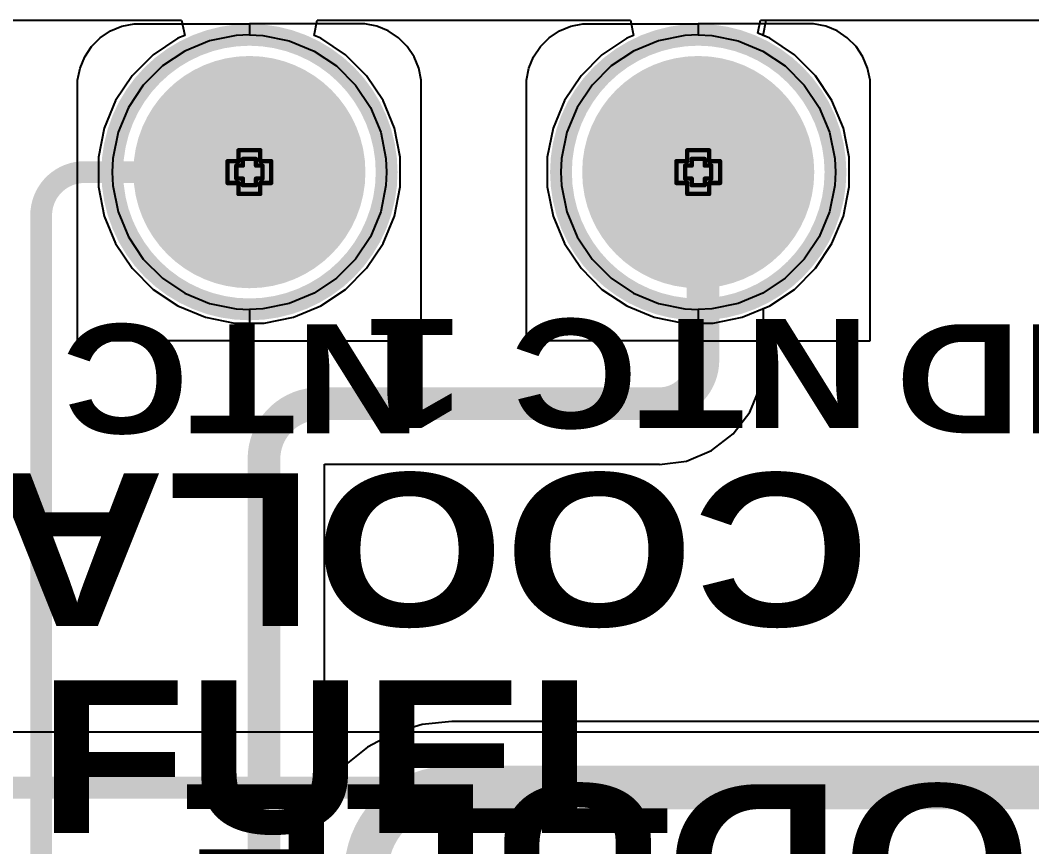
# Model space of a CAD drawing. Header units: inches. Extents: x -5 to 230, y -4 to 159.
# Drawn here: x 45.13 to 56.92, y 66.37 to 75.99 of the extents above; entities that cross this region are included whole.
import ezdxf

# ---------------------------------------------------------------- set-up
doc = ezdxf.new("R2010")
doc.units = ezdxf.units.IN
for name, color, linetype in [('Bottom Layer', 5, 'Continuous'), ('Bottom Solder', 6, 'Continuous'), ('Drill Drawing', 1, 'Continuous'), ('Layer 1', 16, 'Continuous'), ('Layer 2', 76, 'Continuous'), ('Multi-Layer', 9, 'Continuous'), ('Pad Holes', 156, 'Continuous'), ('Top Layer', 1, 'Continuous'), ('Top Overlay', 2, 'Continuous'), ('Top Solder', 216, 'Continuous')]:
    doc.layers.add(name, color=color, linetype=linetype)
doc.styles.add('Arial Black_Bold', font='', dxfattribs={"height": 0.2})
doc.styles.get('Arial Black_Bold').set_extended_font_data('Arial Black', bold=True)

# ---------------------------------------------------------------- blocks, each defined once
blk = doc.blocks.new('0_5___T____P___14')
at = {"layer": 'Bottom Layer'}
h = blk.add_hatch(color=5, dxfattribs=at)
edge = h.paths.add_edge_path()
edge.add_arc((0, 0), 1.25, 0, 360)
at = {"layer": 'Bottom Solder'}
h = blk.add_hatch(color=6, dxfattribs=at)
edge = h.paths.add_edge_path()
edge.add_arc((0, 0), 1.352, 0, 360)
at = {"layer": 'Layer 1'}
h = blk.add_hatch(color=16, dxfattribs=at)
edge = h.paths.add_edge_path()
edge.add_arc((0, 0), 1.25, 0, 360)
at = {"layer": 'Layer 2'}
h = blk.add_hatch(color=76, dxfattribs=at)
edge = h.paths.add_edge_path()
edge.add_arc((0, 0), 1.25, 0, 360)
at = {"layer": 'Multi-Layer'}
h = blk.add_hatch(color=9, dxfattribs=at)
edge = h.paths.add_edge_path()
edge.add_arc((0, 0), 1.25, 0, 360)
at = {"layer": 'Pad Holes'}
h = blk.add_hatch(color=7, dxfattribs=at)
edge = h.paths.add_edge_path()
edge.add_arc((0, 0), 0.75, 0, 360)
at = {"layer": 'Top Layer'}
h = blk.add_hatch(color=1, dxfattribs=at)
edge = h.paths.add_edge_path()
edge.add_arc((0, 0), 1.25, 0, 360)
at = {"layer": 'Top Solder'}
h = blk.add_hatch(color=216, dxfattribs=at)
edge = h.paths.add_edge_path()
edge.add_arc((0, 0), 1.352, 0, 360)
blk = doc.blocks.new('0_5___T____P___16')
at = {"layer": 'Bottom Layer'}
h = blk.add_hatch(color=5, dxfattribs=at)
edge = h.paths.add_edge_path()
edge.add_arc((0, 0), 1.25, 0, 360)
at = {"layer": 'Bottom Solder'}
h = blk.add_hatch(color=6, dxfattribs=at)
edge = h.paths.add_edge_path()
edge.add_arc((0, 0), 1.352, 0, 360)
at = {"layer": 'Layer 1'}
h = blk.add_hatch(color=16, dxfattribs=at)
edge = h.paths.add_edge_path()
edge.add_arc((0, 0), 1.25, 0, 360)
at = {"layer": 'Layer 2'}
h = blk.add_hatch(color=76, dxfattribs=at)
edge = h.paths.add_edge_path()
edge.add_arc((0, 0), 1.25, 0, 360)
at = {"layer": 'Multi-Layer'}
h = blk.add_hatch(color=9, dxfattribs=at)
edge = h.paths.add_edge_path()
edge.add_arc((0, 0), 1.25, 0, 360)
at = {"layer": 'Pad Holes'}
h = blk.add_hatch(color=7, dxfattribs=at)
edge = h.paths.add_edge_path()
edge.add_arc((0, 0), 0.75, 0, 360)
at = {"layer": 'Top Layer'}
h = blk.add_hatch(color=1, dxfattribs=at)
edge = h.paths.add_edge_path()
edge.add_arc((0, 0), 1.25, 0, 360)
at = {"layer": 'Top Solder'}
h = blk.add_hatch(color=216, dxfattribs=at)
edge = h.paths.add_edge_path()
edge.add_arc((0, 0), 1.352, 0, 360)

msp = doc.modelspace()

# ---------------------------------------------------------------- linework, layer by layer
at = {"layer": 'Bottom Layer'}
for p, q in [((43.256, 75.991), (47.012, 75.991)), ((47.012, 75.991), (47.048, 75.813)), ((48.557, 75.813), (48.592, 75.991)), ((48.592, 75.991), (52.241, 75.991)), ((52.241, 75.991), (52.276, 75.813)), ((53.786, 75.813), (53.821, 75.991)), ((53.821, 75.991), (64.874, 75.991)), ((46.969, 75.781), (46.682, 75.589)), ((47.048, 75.813), (46.969, 75.781)), ((48.635, 75.781), (48.557, 75.813)), ((48.923, 75.589), (48.635, 75.781)), ((52.198, 75.781), (51.91, 75.589)), ((52.276, 75.813), (52.198, 75.781)), ((53.864, 75.781), (53.786, 75.813)), ((54.152, 75.589), (53.864, 75.781)), ((46.682, 75.589), (46.437, 75.344)), ((49.168, 75.344), (48.923, 75.589)), ((51.91, 75.589), (51.666, 75.344)), ((54.397, 75.344), (54.152, 75.589)), ((46.437, 75.344), (46.244, 75.056)), ((49.36, 75.056), (49.168, 75.344)), ((51.666, 75.344), (51.473, 75.056)), ((54.589, 75.056), (54.397, 75.344)), ((46.244, 75.056), (46.112, 74.736)), ((49.493, 74.736), (49.36, 75.056)), ((51.473, 75.056), (51.341, 74.736)), ((54.722, 74.736), (54.589, 75.056)), ((46.112, 74.736), (46.044, 74.396)), ((49.56, 74.396), (49.493, 74.736)), ((51.341, 74.736), (51.273, 74.396)), ((54.789, 74.396), (54.722, 74.736)), ((46.044, 74.396), (46.044, 74.05)), ((49.56, 74.05), (49.56, 74.396)), ((51.273, 74.396), (51.273, 74.05)), ((54.789, 74.05), (54.789, 74.396)), ((46.044, 74.05), (46.112, 73.71)), ((49.493, 73.71), (49.56, 74.05)), ((51.273, 74.05), (51.341, 73.71)), ((54.722, 73.71), (54.789, 74.05)), ((46.112, 73.71), (46.244, 73.39)), ((49.36, 73.39), (49.493, 73.71)), ((51.341, 73.71), (51.473, 73.39)), ((54.589, 73.39), (54.722, 73.71)), ((46.244, 73.39), (46.437, 73.103)), ((49.168, 73.103), (49.36, 73.39)), ((51.473, 73.39), (51.666, 73.103)), ((54.397, 73.103), (54.589, 73.39)), ((46.437, 73.103), (46.682, 72.858)), ((48.923, 72.858), (49.168, 73.103)), ((51.666, 73.103), (51.91, 72.858)), ((54.152, 72.858), (54.397, 73.103)), ((46.682, 72.858), (46.969, 72.665)), ((48.635, 72.665), (48.923, 72.858)), ((51.91, 72.858), (52.198, 72.665)), ((53.864, 72.665), (54.152, 72.858)), ((46.969, 72.665), (47.289, 72.533)), ((48.315, 72.533), (48.635, 72.665)), ((52.198, 72.665), (52.518, 72.533)), ((53.544, 72.533), (53.864, 72.665)), ((47.289, 72.533), (47.629, 72.465)), ((47.975, 72.465), (48.315, 72.533)), ((52.518, 72.533), (52.858, 72.465)), ((53.204, 72.465), (53.544, 72.533)), ((47.629, 72.465), (47.975, 72.465)), ((52.858, 72.465), (53.204, 72.465)), ((71.692, 67.703), (41.208, 67.703))]:
    msp.add_line(p, q, dxfattribs=at)
msp.add_lwpolyline([(33.329, 67.056, 0.254, 0.254, 0), (71.692, 67.056, 0.254, 0.254, 0)], format="xyseb", dxfattribs=at)
at = {"layer": 'Drill Drawing'}
for points in [[(47.675, 74.35, 0.0508, 0.0508, 0), (47.675, 74.477, 0.0508, 0.0508, 0)], [(47.675, 74.477, 0.0508, 0.0508, 0), (47.929, 74.477, 0.0508, 0.0508, 0)], [(47.929, 74.35, 0.0508, 0.0508, 0), (47.929, 74.477, 0.0508, 0.0508, 0)], [(52.904, 74.35, 0.0508, 0.0508, 0), (52.904, 74.477, 0.0508, 0.0508, 0)], [(52.904, 74.477, 0.0508, 0.0508, 0), (53.158, 74.477, 0.0508, 0.0508, 0)], [(53.158, 74.35, 0.0508, 0.0508, 0), (53.158, 74.477, 0.0508, 0.0508, 0)], [(47.548, 74.096, 0.0508, 0.0508, 0), (47.548, 74.35, 0.0508, 0.0508, 0)], [(47.548, 74.35, 0.0508, 0.0508, 0), (47.675, 74.35, 0.0508, 0.0508, 0)], [(47.726, 74.299, 0.0508, 0.0508, 0), (47.726, 74.376, 0.0508, 0.0508, 0)], [(47.726, 74.376, 0.0508, 0.0508, 0), (47.878, 74.376, 0.0508, 0.0508, 0)], [(47.878, 74.299, 0.0508, 0.0508, 0), (47.878, 74.376, 0.0508, 0.0508, 0)], [(47.929, 74.35, 0.0508, 0.0508, 0), (48.056, 74.35, 0.0508, 0.0508, 0)], [(48.056, 74.096, 0.0508, 0.0508, 0), (48.056, 74.35, 0.0508, 0.0508, 0)], [(52.777, 74.096, 0.0508, 0.0508, 0), (52.777, 74.35, 0.0508, 0.0508, 0)], [(52.777, 74.35, 0.0508, 0.0508, 0), (52.904, 74.35, 0.0508, 0.0508, 0)], [(52.955, 74.299, 0.0508, 0.0508, 0), (52.955, 74.376, 0.0508, 0.0508, 0)], [(52.955, 74.376, 0.0508, 0.0508, 0), (53.107, 74.376, 0.0508, 0.0508, 0)], [(53.107, 74.299, 0.0508, 0.0508, 0), (53.107, 74.376, 0.0508, 0.0508, 0)], [(53.158, 74.35, 0.0508, 0.0508, 0), (53.285, 74.35, 0.0508, 0.0508, 0)], [(53.285, 74.096, 0.0508, 0.0508, 0), (53.285, 74.35, 0.0508, 0.0508, 0)], [(47.65, 74.147, 0.0508, 0.0508, 0), (47.65, 74.299, 0.0508, 0.0508, 0)], [(47.65, 74.299, 0.0508, 0.0508, 0), (47.726, 74.299, 0.0508, 0.0508, 0)], [(47.878, 74.299, 0.0508, 0.0508, 0), (47.955, 74.299, 0.0508, 0.0508, 0)], [(47.955, 74.147, 0.0508, 0.0508, 0), (47.955, 74.299, 0.0508, 0.0508, 0)], [(52.879, 74.147, 0.0508, 0.0508, 0), (52.879, 74.299, 0.0508, 0.0508, 0)], [(52.879, 74.299, 0.0508, 0.0508, 0), (52.955, 74.299, 0.0508, 0.0508, 0)], [(53.107, 74.299, 0.0508, 0.0508, 0), (53.183, 74.299, 0.0508, 0.0508, 0)], [(53.183, 74.147, 0.0508, 0.0508, 0), (53.183, 74.299, 0.0508, 0.0508, 0)], [(47.65, 74.147, 0.0508, 0.0508, 0), (47.726, 74.147, 0.0508, 0.0508, 0)], [(47.726, 74.071, 0.0508, 0.0508, 0), (47.726, 74.147, 0.0508, 0.0508, 0)], [(47.878, 74.147, 0.0508, 0.0508, 0), (47.955, 74.147, 0.0508, 0.0508, 0)], [(47.878, 74.071, 0.0508, 0.0508, 0), (47.878, 74.147, 0.0508, 0.0508, 0)], [(52.879, 74.147, 0.0508, 0.0508, 0), (52.955, 74.147, 0.0508, 0.0508, 0)], [(52.955, 74.071, 0.0508, 0.0508, 0), (52.955, 74.147, 0.0508, 0.0508, 0)], [(53.107, 74.147, 0.0508, 0.0508, 0), (53.183, 74.147, 0.0508, 0.0508, 0)], [(53.107, 74.071, 0.0508, 0.0508, 0), (53.107, 74.147, 0.0508, 0.0508, 0)], [(47.548, 74.096, 0.0508, 0.0508, 0), (47.675, 74.096, 0.0508, 0.0508, 0)], [(47.675, 73.969, 0.0508, 0.0508, 0), (47.675, 74.096, 0.0508, 0.0508, 0)], [(47.726, 74.071, 0.0508, 0.0508, 0), (47.878, 74.071, 0.0508, 0.0508, 0)], [(47.929, 74.096, 0.0508, 0.0508, 0), (48.056, 74.096, 0.0508, 0.0508, 0)], [(47.929, 73.969, 0.0508, 0.0508, 0), (47.929, 74.096, 0.0508, 0.0508, 0)], [(52.777, 74.096, 0.0508, 0.0508, 0), (52.904, 74.096, 0.0508, 0.0508, 0)], [(52.904, 73.969, 0.0508, 0.0508, 0), (52.904, 74.096, 0.0508, 0.0508, 0)], [(52.955, 74.071, 0.0508, 0.0508, 0), (53.107, 74.071, 0.0508, 0.0508, 0)], [(53.158, 74.096, 0.0508, 0.0508, 0), (53.285, 74.096, 0.0508, 0.0508, 0)], [(53.158, 73.969, 0.0508, 0.0508, 0), (53.158, 74.096, 0.0508, 0.0508, 0)], [(47.675, 73.969, 0.0508, 0.0508, 0), (47.929, 73.969, 0.0508, 0.0508, 0)], [(52.904, 73.969, 0.0508, 0.0508, 0), (53.158, 73.969, 0.0508, 0.0508, 0)]]:
    msp.add_lwpolyline(points, format="xyseb", dxfattribs=at)
for points in [[(47.662, 74.477, 0.0254, 0.0254, 1), (47.688, 74.477, 0.0254, 0.0254, 1)], [(47.662, 74.477, 0.0254, 0.0254, 1), (47.688, 74.477, 0.0254, 0.0254, 1)], [(47.916, 74.477, 0.0254, 0.0254, 1), (47.942, 74.477, 0.0254, 0.0254, 1)], [(47.916, 74.477, 0.0254, 0.0254, 1), (47.942, 74.477, 0.0254, 0.0254, 1)], [(52.891, 74.477, 0.0254, 0.0254, 1), (52.917, 74.477, 0.0254, 0.0254, 1)], [(52.891, 74.477, 0.0254, 0.0254, 1), (52.917, 74.477, 0.0254, 0.0254, 1)], [(53.145, 74.477, 0.0254, 0.0254, 1), (53.171, 74.477, 0.0254, 0.0254, 1)], [(53.145, 74.477, 0.0254, 0.0254, 1), (53.171, 74.477, 0.0254, 0.0254, 1)], [(47.535, 74.35, 0.0254, 0.0254, 1), (47.561, 74.35, 0.0254, 0.0254, 1)], [(47.535, 74.35, 0.0254, 0.0254, 1), (47.561, 74.35, 0.0254, 0.0254, 1)], [(47.662, 74.35, 0.0254, 0.0254, 1), (47.688, 74.35, 0.0254, 0.0254, 1)], [(47.662, 74.35, 0.0254, 0.0254, 1), (47.688, 74.35, 0.0254, 0.0254, 1)], [(47.713, 74.376, 0.0254, 0.0254, 1), (47.739, 74.376, 0.0254, 0.0254, 1)], [(47.713, 74.376, 0.0254, 0.0254, 1), (47.739, 74.376, 0.0254, 0.0254, 1)], [(47.866, 74.376, 0.0254, 0.0254, 1), (47.891, 74.376, 0.0254, 0.0254, 1)], [(47.866, 74.376, 0.0254, 0.0254, 1), (47.891, 74.376, 0.0254, 0.0254, 1)], [(47.916, 74.35, 0.0254, 0.0254, 1), (47.942, 74.35, 0.0254, 0.0254, 1)], [(47.916, 74.35, 0.0254, 0.0254, 1), (47.942, 74.35, 0.0254, 0.0254, 1)], [(48.043, 74.35, 0.0254, 0.0254, 1), (48.069, 74.35, 0.0254, 0.0254, 1)], [(48.043, 74.35, 0.0254, 0.0254, 1), (48.069, 74.35, 0.0254, 0.0254, 1)], [(52.764, 74.35, 0.0254, 0.0254, 1), (52.79, 74.35, 0.0254, 0.0254, 1)], [(52.764, 74.35, 0.0254, 0.0254, 1), (52.79, 74.35, 0.0254, 0.0254, 1)], [(52.891, 74.35, 0.0254, 0.0254, 1), (52.917, 74.35, 0.0254, 0.0254, 1)], [(52.891, 74.35, 0.0254, 0.0254, 1), (52.917, 74.35, 0.0254, 0.0254, 1)], [(52.942, 74.376, 0.0254, 0.0254, 1), (52.968, 74.376, 0.0254, 0.0254, 1)], [(52.942, 74.376, 0.0254, 0.0254, 1), (52.968, 74.376, 0.0254, 0.0254, 1)], [(53.095, 74.376, 0.0254, 0.0254, 1), (53.12, 74.376, 0.0254, 0.0254, 1)], [(53.095, 74.376, 0.0254, 0.0254, 1), (53.12, 74.376, 0.0254, 0.0254, 1)], [(53.145, 74.35, 0.0254, 0.0254, 1), (53.171, 74.35, 0.0254, 0.0254, 1)], [(53.145, 74.35, 0.0254, 0.0254, 1), (53.171, 74.35, 0.0254, 0.0254, 1)], [(53.272, 74.35, 0.0254, 0.0254, 1), (53.298, 74.35, 0.0254, 0.0254, 1)], [(53.272, 74.35, 0.0254, 0.0254, 1), (53.298, 74.35, 0.0254, 0.0254, 1)], [(47.637, 74.299, 0.0254, 0.0254, 1), (47.662, 74.299, 0.0254, 0.0254, 1)], [(47.637, 74.299, 0.0254, 0.0254, 1), (47.662, 74.299, 0.0254, 0.0254, 1)], [(47.713, 74.299, 0.0254, 0.0254, 1), (47.739, 74.299, 0.0254, 0.0254, 1)], [(47.713, 74.299, 0.0254, 0.0254, 1), (47.739, 74.299, 0.0254, 0.0254, 1)], [(47.866, 74.299, 0.0254, 0.0254, 1), (47.891, 74.299, 0.0254, 0.0254, 1)], [(47.866, 74.299, 0.0254, 0.0254, 1), (47.891, 74.299, 0.0254, 0.0254, 1)], [(47.942, 74.299, 0.0254, 0.0254, 1), (47.967, 74.299, 0.0254, 0.0254, 1)], [(47.942, 74.299, 0.0254, 0.0254, 1), (47.967, 74.299, 0.0254, 0.0254, 1)], [(52.866, 74.299, 0.0254, 0.0254, 1), (52.891, 74.299, 0.0254, 0.0254, 1)], [(52.866, 74.299, 0.0254, 0.0254, 1), (52.891, 74.299, 0.0254, 0.0254, 1)], [(52.942, 74.299, 0.0254, 0.0254, 1), (52.968, 74.299, 0.0254, 0.0254, 1)], [(52.942, 74.299, 0.0254, 0.0254, 1), (52.968, 74.299, 0.0254, 0.0254, 1)], [(53.095, 74.299, 0.0254, 0.0254, 1), (53.12, 74.299, 0.0254, 0.0254, 1)], [(53.095, 74.299, 0.0254, 0.0254, 1), (53.12, 74.299, 0.0254, 0.0254, 1)], [(53.171, 74.299, 0.0254, 0.0254, 1), (53.196, 74.299, 0.0254, 0.0254, 1)], [(53.171, 74.299, 0.0254, 0.0254, 1), (53.196, 74.299, 0.0254, 0.0254, 1)], [(47.637, 74.147, 0.0254, 0.0254, 1), (47.662, 74.147, 0.0254, 0.0254, 1)], [(47.637, 74.147, 0.0254, 0.0254, 1), (47.662, 74.147, 0.0254, 0.0254, 1)], [(47.713, 74.147, 0.0254, 0.0254, 1), (47.739, 74.147, 0.0254, 0.0254, 1)], [(47.713, 74.147, 0.0254, 0.0254, 1), (47.739, 74.147, 0.0254, 0.0254, 1)], [(47.866, 74.147, 0.0254, 0.0254, 1), (47.891, 74.147, 0.0254, 0.0254, 1)], [(47.866, 74.147, 0.0254, 0.0254, 1), (47.891, 74.147, 0.0254, 0.0254, 1)], [(47.942, 74.147, 0.0254, 0.0254, 1), (47.967, 74.147, 0.0254, 0.0254, 1)], [(47.942, 74.147, 0.0254, 0.0254, 1), (47.967, 74.147, 0.0254, 0.0254, 1)], [(52.866, 74.147, 0.0254, 0.0254, 1), (52.891, 74.147, 0.0254, 0.0254, 1)], [(52.866, 74.147, 0.0254, 0.0254, 1), (52.891, 74.147, 0.0254, 0.0254, 1)], [(52.942, 74.147, 0.0254, 0.0254, 1), (52.968, 74.147, 0.0254, 0.0254, 1)], [(52.942, 74.147, 0.0254, 0.0254, 1), (52.968, 74.147, 0.0254, 0.0254, 1)], [(53.095, 74.147, 0.0254, 0.0254, 1), (53.12, 74.147, 0.0254, 0.0254, 1)], [(53.095, 74.147, 0.0254, 0.0254, 1), (53.12, 74.147, 0.0254, 0.0254, 1)], [(53.171, 74.147, 0.0254, 0.0254, 1), (53.196, 74.147, 0.0254, 0.0254, 1)], [(53.171, 74.147, 0.0254, 0.0254, 1), (53.196, 74.147, 0.0254, 0.0254, 1)], [(47.535, 74.096, 0.0254, 0.0254, 1), (47.561, 74.096, 0.0254, 0.0254, 1)], [(47.535, 74.096, 0.0254, 0.0254, 1), (47.561, 74.096, 0.0254, 0.0254, 1)], [(47.662, 74.096, 0.0254, 0.0254, 1), (47.688, 74.096, 0.0254, 0.0254, 1)], [(47.662, 74.096, 0.0254, 0.0254, 1), (47.688, 74.096, 0.0254, 0.0254, 1)], [(47.713, 74.071, 0.0254, 0.0254, 1), (47.739, 74.071, 0.0254, 0.0254, 1)], [(47.713, 74.071, 0.0254, 0.0254, 1), (47.739, 74.071, 0.0254, 0.0254, 1)], [(47.866, 74.071, 0.0254, 0.0254, 1), (47.891, 74.071, 0.0254, 0.0254, 1)], [(47.866, 74.071, 0.0254, 0.0254, 1), (47.891, 74.071, 0.0254, 0.0254, 1)], [(47.916, 74.096, 0.0254, 0.0254, 1), (47.942, 74.096, 0.0254, 0.0254, 1)], [(47.916, 74.096, 0.0254, 0.0254, 1), (47.942, 74.096, 0.0254, 0.0254, 1)], [(48.043, 74.096, 0.0254, 0.0254, 1), (48.069, 74.096, 0.0254, 0.0254, 1)], [(48.043, 74.096, 0.0254, 0.0254, 1), (48.069, 74.096, 0.0254, 0.0254, 1)], [(52.764, 74.096, 0.0254, 0.0254, 1), (52.79, 74.096, 0.0254, 0.0254, 1)], [(52.764, 74.096, 0.0254, 0.0254, 1), (52.79, 74.096, 0.0254, 0.0254, 1)], [(52.891, 74.096, 0.0254, 0.0254, 1), (52.917, 74.096, 0.0254, 0.0254, 1)], [(52.891, 74.096, 0.0254, 0.0254, 1), (52.917, 74.096, 0.0254, 0.0254, 1)], [(52.942, 74.071, 0.0254, 0.0254, 1), (52.968, 74.071, 0.0254, 0.0254, 1)], [(52.942, 74.071, 0.0254, 0.0254, 1), (52.968, 74.071, 0.0254, 0.0254, 1)], [(53.095, 74.071, 0.0254, 0.0254, 1), (53.12, 74.071, 0.0254, 0.0254, 1)], [(53.095, 74.071, 0.0254, 0.0254, 1), (53.12, 74.071, 0.0254, 0.0254, 1)], [(53.145, 74.096, 0.0254, 0.0254, 1), (53.171, 74.096, 0.0254, 0.0254, 1)], [(53.145, 74.096, 0.0254, 0.0254, 1), (53.171, 74.096, 0.0254, 0.0254, 1)], [(53.272, 74.096, 0.0254, 0.0254, 1), (53.298, 74.096, 0.0254, 0.0254, 1)], [(53.272, 74.096, 0.0254, 0.0254, 1), (53.298, 74.096, 0.0254, 0.0254, 1)], [(47.662, 73.969, 0.0254, 0.0254, 1), (47.688, 73.969, 0.0254, 0.0254, 1)], [(47.662, 73.969, 0.0254, 0.0254, 1), (47.688, 73.969, 0.0254, 0.0254, 1)], [(47.916, 73.969, 0.0254, 0.0254, 1), (47.942, 73.969, 0.0254, 0.0254, 1)], [(47.916, 73.969, 0.0254, 0.0254, 1), (47.942, 73.969, 0.0254, 0.0254, 1)], [(52.891, 73.969, 0.0254, 0.0254, 1), (52.917, 73.969, 0.0254, 0.0254, 1)], [(52.891, 73.969, 0.0254, 0.0254, 1), (52.917, 73.969, 0.0254, 0.0254, 1)], [(53.145, 73.969, 0.0254, 0.0254, 1), (53.171, 73.969, 0.0254, 0.0254, 1)], [(53.145, 73.969, 0.0254, 0.0254, 1), (53.171, 73.969, 0.0254, 0.0254, 1)]]:
    msp.add_lwpolyline(points, format="xyseb", close=True, dxfattribs=at)
at = {"layer": 'Layer 1'}
for p, q in [((43.256, 75.991), (47.012, 75.991)), ((47.012, 75.991), (47.048, 75.813)), ((48.557, 75.813), (48.592, 75.991)), ((48.592, 75.991), (52.241, 75.991)), ((52.241, 75.991), (52.276, 75.813)), ((53.786, 75.813), (53.821, 75.991)), ((53.821, 75.991), (59.645, 75.991)), ((46.969, 75.781), (46.682, 75.589)), ((47.048, 75.813), (46.969, 75.781)), ((48.635, 75.781), (48.557, 75.813)), ((48.923, 75.589), (48.635, 75.781)), ((52.198, 75.781), (51.91, 75.589)), ((52.276, 75.813), (52.198, 75.781)), ((53.864, 75.781), (53.786, 75.813)), ((54.152, 75.589), (53.864, 75.781)), ((46.682, 75.589), (46.437, 75.344)), ((49.168, 75.344), (48.923, 75.589)), ((51.91, 75.589), (51.666, 75.344)), ((54.397, 75.344), (54.152, 75.589)), ((46.437, 75.344), (46.244, 75.056)), ((49.36, 75.056), (49.168, 75.344)), ((51.666, 75.344), (51.473, 75.056)), ((54.589, 75.056), (54.397, 75.344)), ((46.244, 75.056), (46.112, 74.736)), ((49.493, 74.736), (49.36, 75.056)), ((51.473, 75.056), (51.341, 74.736)), ((54.722, 74.736), (54.589, 75.056)), ((46.112, 74.736), (46.044, 74.396)), ((49.56, 74.396), (49.493, 74.736)), ((51.341, 74.736), (51.273, 74.396)), ((54.789, 74.396), (54.722, 74.736)), ((46.044, 74.396), (46.044, 74.05)), ((49.56, 74.05), (49.56, 74.396)), ((51.273, 74.396), (51.273, 74.05)), ((54.789, 74.05), (54.789, 74.396)), ((46.044, 74.05), (46.112, 73.71)), ((49.493, 73.71), (49.56, 74.05)), ((51.273, 74.05), (51.341, 73.71)), ((54.722, 73.71), (54.789, 74.05)), ((46.112, 73.71), (46.244, 73.39)), ((49.36, 73.39), (49.493, 73.71)), ((51.341, 73.71), (51.473, 73.39)), ((54.589, 73.39), (54.722, 73.71)), ((46.244, 73.39), (46.437, 73.103)), ((49.168, 73.103), (49.36, 73.39)), ((51.473, 73.39), (51.666, 73.103)), ((54.397, 73.103), (54.589, 73.39)), ((46.437, 73.103), (46.682, 72.858)), ((48.923, 72.858), (49.168, 73.103)), ((51.666, 73.103), (51.91, 72.858)), ((54.152, 72.858), (54.397, 73.103)), ((46.682, 72.858), (46.969, 72.665)), ((48.635, 72.665), (48.923, 72.858)), ((51.91, 72.858), (52.198, 72.665)), ((53.864, 72.665), (54.152, 72.858)), ((46.969, 72.665), (47.289, 72.533)), ((48.315, 72.533), (48.635, 72.665)), ((52.198, 72.665), (52.518, 72.533)), ((53.544, 72.533), (53.864, 72.665)), ((47.289, 72.533), (47.629, 72.465)), ((47.975, 72.465), (48.315, 72.533)), ((52.518, 72.533), (52.858, 72.465)), ((53.204, 72.465), (53.544, 72.533)), ((47.629, 72.465), (47.975, 72.465)), ((52.858, 72.465), (53.204, 72.465))]:
    msp.add_line(p, q, dxfattribs=at)
at = {"layer": 'Layer 2'}
for p, q in [((43.256, 75.991), (47.012, 75.991)), ((47.012, 75.991), (47.048, 75.813)), ((48.557, 75.813), (48.592, 75.991)), ((48.592, 75.991), (52.241, 75.991)), ((52.241, 75.991), (52.276, 75.813)), ((53.786, 75.813), (53.821, 75.991)), ((53.821, 75.991), (59.645, 75.991)), ((46.969, 75.781), (46.682, 75.589)), ((47.048, 75.813), (46.969, 75.781)), ((48.635, 75.781), (48.557, 75.813)), ((48.923, 75.589), (48.635, 75.781)), ((52.198, 75.781), (51.91, 75.589)), ((52.276, 75.813), (52.198, 75.781)), ((53.864, 75.781), (53.786, 75.813)), ((54.152, 75.589), (53.864, 75.781)), ((46.682, 75.589), (46.437, 75.344)), ((49.168, 75.344), (48.923, 75.589)), ((51.91, 75.589), (51.666, 75.344)), ((54.397, 75.344), (54.152, 75.589)), ((46.437, 75.344), (46.244, 75.056)), ((49.36, 75.056), (49.168, 75.344)), ((51.666, 75.344), (51.473, 75.056)), ((54.589, 75.056), (54.397, 75.344)), ((46.244, 75.056), (46.112, 74.736)), ((49.493, 74.736), (49.36, 75.056)), ((51.473, 75.056), (51.341, 74.736)), ((54.722, 74.736), (54.589, 75.056)), ((46.112, 74.736), (46.044, 74.396)), ((49.56, 74.396), (49.493, 74.736)), ((51.341, 74.736), (51.273, 74.396)), ((54.789, 74.396), (54.722, 74.736)), ((46.044, 74.396), (46.044, 74.05)), ((49.56, 74.05), (49.56, 74.396)), ((51.273, 74.396), (51.273, 74.05)), ((54.789, 74.05), (54.789, 74.396)), ((46.044, 74.05), (46.112, 73.71)), ((49.493, 73.71), (49.56, 74.05)), ((51.273, 74.05), (51.341, 73.71)), ((54.722, 73.71), (54.789, 74.05)), ((46.112, 73.71), (46.244, 73.39)), ((49.36, 73.39), (49.493, 73.71)), ((51.341, 73.71), (51.473, 73.39)), ((54.589, 73.39), (54.722, 73.71)), ((46.244, 73.39), (46.437, 73.103)), ((49.168, 73.103), (49.36, 73.39)), ((51.473, 73.39), (51.666, 73.103)), ((54.397, 73.103), (54.589, 73.39)), ((46.437, 73.103), (46.682, 72.858)), ((48.923, 72.858), (49.168, 73.103)), ((51.666, 73.103), (51.91, 72.858)), ((54.152, 72.858), (54.397, 73.103)), ((46.682, 72.858), (46.969, 72.665)), ((48.635, 72.665), (48.923, 72.858)), ((51.91, 72.858), (52.198, 72.665)), ((53.864, 72.665), (54.152, 72.858)), ((46.969, 72.665), (47.289, 72.533)), ((48.315, 72.533), (48.635, 72.665)), ((52.198, 72.665), (52.518, 72.533)), ((53.544, 72.533), (53.864, 72.665)), ((47.289, 72.533), (47.629, 72.465)), ((47.975, 72.465), (48.315, 72.533)), ((52.518, 72.533), (52.858, 72.465)), ((53.204, 72.465), (53.544, 72.533)), ((47.629, 72.465), (47.975, 72.465)), ((52.858, 72.465), (53.204, 72.465))]:
    msp.add_line(p, q, dxfattribs=at)
at = {"layer": 'Top Layer'}
for p, q in [((53.724, 75.839), (53.755, 75.991)), ((53.755, 75.991), (64.94, 75.991)), ((53.864, 75.781), (53.724, 75.839)), ((54.152, 75.589), (53.864, 75.781)), ((54.397, 75.344), (54.152, 75.589)), ((54.589, 75.056), (54.397, 75.344)), ((54.722, 74.736), (54.589, 75.056)), ((54.789, 74.396), (54.722, 74.736)), ((54.789, 74.05), (54.789, 74.396)), ((54.722, 73.71), (54.789, 74.05)), ((54.589, 73.39), (54.722, 73.71)), ((54.397, 73.103), (54.589, 73.39)), ((54.152, 72.858), (54.397, 73.103)), ((53.864, 72.665), (54.152, 72.858)), ((53.791, 72.635), (53.864, 72.665)), ((53.791, 72.034), (53.791, 72.635)), ((53.753, 71.719), (53.795, 72.034)), ((53.795, 72.034), (53.791, 72.034)), ((53.632, 71.426), (53.753, 71.719)), ((53.438, 71.174), (53.632, 71.426)), ((53.186, 70.981), (53.438, 71.174)), ((52.893, 70.859), (53.186, 70.981)), ((52.578, 70.817), (52.893, 70.859)), ((48.677, 67.266), (48.677, 70.822)), ((48.677, 70.822), (52.578, 70.822)), ((52.578, 70.822), (52.578, 70.817)), ((49.816, 67.792), (49.483, 67.692)), ((50.161, 67.827), (49.816, 67.792)), ((50.161, 67.825), (50.161, 67.827)), ((62.163, 67.825), (50.161, 67.825)), ((49.483, 67.692), (49.177, 67.528)), ((49.177, 67.528), (48.908, 67.308)), ((48.908, 67.308), (48.829, 67.211)), ((48.829, 67.211), (48.677, 67.266))]:
    msp.add_line(p, q, dxfattribs=at)
for points in [[(53.031, 74.223, 0.381, 0.381, -0.414214), (53.086, 74.168, 0.381, 0.381, 0)], [(45.376, 73.719, 0.254, 0.254, -0.414214), (45.88, 74.223, 0.254, 0.254, 0)], [(45.88, 74.223, 0.254, 0.254, 0), (47.802, 74.223, 0.254, 0.254, 0)], [(53.086, 72.034, 0.381, 0.381, 0), (53.086, 74.168, 0.381, 0.381, 0)], [(45.376, 60.567, 0.254, 0.254, 0), (45.376, 73.719, 0.254, 0.254, 0)], [(53.086, 72.034, 0.381, 0.381, -0.414214), (52.578, 71.526, 0.381, 0.381, 0)], [(47.972, 70.883, 0.381, 0.381, -0.414214), (48.616, 71.526, 0.381, 0.381, 0)], [(48.616, 71.526, 0.381, 0.381, 0), (52.578, 71.526, 0.381, 0.381, 0)], [(47.972, 63.8, 0.381, 0.381, 0), (47.972, 70.883, 0.381, 0.381, 0)], [(49.16, 66.055, 0.508, 0.508, -0.414214), (50.161, 67.056, 0.508, 0.508, 0)], [(50.161, 67.056, 0.508, 0.508, 0), (62.163, 67.056, 0.508, 0.508, 0)]]:
    msp.add_lwpolyline(points, format="xyseb", dxfattribs=at)
for points in [[(52.936, 74.223, 0.191, 0.191, 1), (53.126, 74.223, 0.191, 0.191, 1)], [(45.817, 74.223, 0.127, 0.127, 1), (45.944, 74.223, 0.127, 0.127, 1)], [(45.817, 74.223, 0.127, 0.127, 1), (45.944, 74.223, 0.127, 0.127, 1)], [(47.739, 74.223, 0.127, 0.127, 1), (47.866, 74.223, 0.127, 0.127, 1)], [(52.991, 74.168, 0.191, 0.191, 1), (53.181, 74.168, 0.191, 0.191, 1)], [(52.991, 74.168, 0.191, 0.191, 1), (53.181, 74.168, 0.191, 0.191, 1)], [(45.313, 73.719, 0.127, 0.127, 1), (45.44, 73.719, 0.127, 0.127, 1)], [(45.313, 73.719, 0.127, 0.127, 1), (45.44, 73.719, 0.127, 0.127, 1)], [(52.991, 72.034, 0.191, 0.191, 1), (53.181, 72.034, 0.191, 0.191, 1)], [(52.991, 72.034, 0.191, 0.191, 1), (53.181, 72.034, 0.191, 0.191, 1)], [(48.52, 71.526, 0.191, 0.191, 1), (48.711, 71.526, 0.191, 0.191, 1)], [(48.52, 71.526, 0.191, 0.191, 1), (48.711, 71.526, 0.191, 0.191, 1)], [(52.483, 71.526, 0.191, 0.191, 1), (52.673, 71.526, 0.191, 0.191, 1)], [(52.483, 71.526, 0.191, 0.191, 1), (52.673, 71.526, 0.191, 0.191, 1)], [(47.877, 70.883, 0.191, 0.191, 1), (48.068, 70.883, 0.191, 0.191, 1)], [(47.877, 70.883, 0.191, 0.191, 1), (48.068, 70.883, 0.191, 0.191, 1)], [(50.034, 67.056, 0.254, 0.254, 1), (50.288, 67.056, 0.254, 0.254, 1)], [(50.034, 67.056, 0.254, 0.254, 1), (50.288, 67.056, 0.254, 0.254, 1)]]:
    msp.add_lwpolyline(points, format="xyseb", close=True, dxfattribs=at)
at = {"layer": 'Top Overlay'}
for p, q in [((46.184, 75.866), (46.317, 75.921)), ((46.317, 75.921), (46.458, 75.949)), ((46.458, 75.949), (46.529, 75.949)), ((46.529, 75.949), (46.529, 75.949)), ((46.529, 75.949), (47.802, 75.949)), ((47.802, 75.949), (47.802, 75.822)), ((49.075, 75.949), (47.802, 75.949)), ((47.802, 75.949), (47.802, 75.822)), ((49.147, 75.949), (49.075, 75.949)), ((49.075, 75.949), (49.075, 75.949)), ((49.288, 75.921), (49.147, 75.949)), ((49.42, 75.866), (49.288, 75.921)), ((51.413, 75.866), (51.546, 75.921)), ((51.546, 75.921), (51.687, 75.949)), ((51.687, 75.949), (51.758, 75.949)), ((51.758, 75.949), (51.758, 75.949)), ((51.758, 75.949), (53.031, 75.949)), ((53.031, 75.949), (53.031, 75.822)), ((54.304, 75.949), (53.031, 75.949)), ((53.031, 75.949), (53.031, 75.822)), ((54.376, 75.949), (54.304, 75.949)), ((54.304, 75.949), (54.304, 75.949)), ((54.516, 75.921), (54.376, 75.949)), ((54.649, 75.866), (54.516, 75.921)), ((45.963, 75.685), (46.065, 75.786)), ((46.065, 75.786), (46.184, 75.866)), ((47.646, 75.814), (47.338, 75.753)), ((47.802, 75.822), (47.646, 75.814)), ((47.802, 75.822), (47.959, 75.814)), ((47.959, 75.814), (48.266, 75.753)), ((49.54, 75.786), (49.42, 75.866)), ((49.641, 75.685), (49.54, 75.786)), ((51.192, 75.685), (51.294, 75.786)), ((51.294, 75.786), (51.413, 75.866)), ((52.874, 75.814), (52.567, 75.753)), ((53.031, 75.822), (52.874, 75.814)), ((53.031, 75.822), (53.188, 75.814)), ((53.188, 75.814), (53.495, 75.753)), ((54.768, 75.786), (54.649, 75.866)), ((54.87, 75.685), (54.768, 75.786)), ((45.884, 75.565), (45.963, 75.685)), ((47.338, 75.753), (47.049, 75.633)), ((48.266, 75.753), (48.556, 75.633)), ((49.721, 75.565), (49.641, 75.685)), ((51.112, 75.565), (51.192, 75.685)), ((52.567, 75.753), (52.278, 75.633)), ((53.495, 75.753), (53.785, 75.633)), ((54.95, 75.565), (54.87, 75.685)), ((45.829, 75.433), (45.884, 75.565)), ((47.049, 75.633), (46.788, 75.459)), ((48.556, 75.633), (48.816, 75.459)), ((49.776, 75.433), (49.721, 75.565)), ((51.058, 75.433), (51.112, 75.565)), ((52.278, 75.633), (52.017, 75.459)), ((53.785, 75.633), (54.045, 75.459)), ((55.005, 75.433), (54.95, 75.565)), ((45.801, 75.292), (45.829, 75.433)), ((46.788, 75.459), (46.566, 75.237)), ((48.816, 75.459), (49.038, 75.237)), ((49.804, 75.292), (49.776, 75.433)), ((51.03, 75.292), (51.058, 75.433)), ((52.017, 75.459), (51.795, 75.237)), ((54.045, 75.459), (54.267, 75.237)), ((55.033, 75.292), (55.005, 75.433)), ((45.801, 75.22), (45.801, 75.292)), ((45.801, 72.259), (45.801, 75.22)), ((46.566, 75.237), (46.392, 74.977)), ((49.038, 75.237), (49.212, 74.977)), ((49.804, 75.22), (49.804, 75.292)), ((49.804, 72.259), (49.804, 75.22)), ((51.03, 75.22), (51.03, 75.292)), ((51.03, 72.259), (51.03, 75.22)), ((51.795, 75.237), (51.621, 74.977)), ((54.267, 75.237), (54.441, 74.977)), ((55.033, 75.22), (55.033, 75.292)), ((55.033, 72.259), (55.033, 75.22)), ((46.392, 74.977), (46.272, 74.687)), ((49.212, 74.977), (49.332, 74.687)), ((51.621, 74.977), (51.501, 74.687)), ((54.441, 74.977), (54.561, 74.687)), ((46.272, 74.687), (46.211, 74.38)), ((49.332, 74.687), (49.393, 74.38)), ((51.501, 74.687), (51.44, 74.38)), ((54.561, 74.687), (54.622, 74.38)), ((46.211, 74.38), (46.204, 74.223)), ((49.393, 74.38), (49.401, 74.223)), ((51.44, 74.38), (51.432, 74.223)), ((54.622, 74.38), (54.63, 74.223)), ((46.204, 74.223), (46.211, 74.066)), ((49.401, 74.223), (49.393, 74.066)), ((49.401, 74.223), (49.401, 74.223)), ((51.432, 74.223), (51.44, 74.066)), ((54.63, 74.223), (54.622, 74.066)), ((54.63, 74.223), (54.63, 74.223)), ((46.211, 74.066), (46.272, 73.759)), ((49.393, 74.066), (49.332, 73.759)), ((51.44, 74.066), (51.501, 73.759)), ((54.622, 74.066), (54.561, 73.759)), ((46.272, 73.759), (46.392, 73.47)), ((49.332, 73.759), (49.212, 73.47)), ((51.501, 73.759), (51.621, 73.47)), ((54.561, 73.759), (54.441, 73.47)), ((46.392, 73.47), (46.566, 73.209)), ((49.212, 73.47), (49.038, 73.209)), ((51.621, 73.47), (51.795, 73.209)), ((54.441, 73.47), (54.267, 73.209)), ((46.566, 73.209), (46.788, 72.987)), ((49.038, 73.209), (48.816, 72.987)), ((51.795, 73.209), (52.017, 72.987)), ((54.267, 73.209), (54.045, 72.987)), ((46.788, 72.987), (47.049, 72.813)), ((48.816, 72.987), (48.556, 72.813)), ((52.017, 72.987), (52.278, 72.813)), ((54.045, 72.987), (53.785, 72.813)), ((47.049, 72.813), (47.338, 72.693)), ((48.556, 72.813), (48.266, 72.693)), ((52.278, 72.813), (52.567, 72.693)), ((53.785, 72.813), (53.495, 72.693)), ((47.338, 72.693), (47.646, 72.632)), ((47.646, 72.632), (47.802, 72.625)), ((47.959, 72.632), (47.802, 72.625)), ((47.802, 72.625), (47.802, 72.625)), ((47.802, 72.625), (47.802, 72.259)), ((47.802, 72.625), (47.802, 72.625)), ((47.802, 72.625), (47.802, 72.259)), ((48.266, 72.693), (47.959, 72.632)), ((52.567, 72.693), (52.874, 72.632)), ((52.874, 72.632), (53.031, 72.625)), ((53.188, 72.632), (53.031, 72.625)), ((53.031, 72.625), (53.031, 72.625)), ((53.031, 72.625), (53.031, 72.259)), ((53.031, 72.625), (53.031, 72.625)), ((53.031, 72.625), (53.031, 72.259)), ((53.495, 72.693), (53.188, 72.632)), ((47.802, 72.259), (45.801, 72.259)), ((47.802, 72.259), (49.804, 72.259)), ((53.031, 72.259), (51.03, 72.259)), ((53.031, 72.259), (55.033, 72.259))]:
    msp.add_line(p, q, dxfattribs=at)
for points in [[(49.401, 74.223, 0.254, 0.254, 1), (46.204, 74.223, 0.254, 0.254, 1)], [(54.63, 74.223, 0.254, 0.254, 1), (51.432, 74.223, 0.254, 0.254, 1)], [(46.14, 74.223, 0.127, 0.127, 1), (46.267, 74.223, 0.127, 0.127, 1)], [(49.337, 74.223, 0.127, 0.127, 1), (49.464, 74.223, 0.127, 0.127, 1)], [(51.369, 74.223, 0.127, 0.127, 1), (51.496, 74.223, 0.127, 0.127, 1)], [(54.566, 74.223, 0.127, 0.127, 1), (54.693, 74.223, 0.127, 0.127, 1)]]:
    msp.add_lwpolyline(points, format="xyseb", close=True, dxfattribs=at)

# ---------------------------------------------------------------- block references
at = {"rotation": 90}
for name, p in [('0_5___T____P___14', (47.802, 74.223)), ('0_5___T____P___16', (53.031, 74.223))]:
    msp.add_blockref(name, p, dxfattribs=at)

# ---------------------------------------------------------------- texts
at = {"layer": 'Top Overlay', "style": 'Arial Black_Bold'}
for s, height, rotation, p in [('NTC 1', 1.27, 180, (55.033, 72.513)), ('NTC 2', 1.27, 180, (49.803, 72.452)), ('IS-GND', 1.27, 180, (62.436, 72.452)), ('COOLANT', 1.778, 180, (55.033, 70.717)), ('FUEL', 1.778, 360, (45.335, 66.529)), ('PUKK DIPSLAY MODULE', 1.778, 180, (81.238, 67.095))]:
    msp.add_text(s, height=height, rotation=rotation, dxfattribs=at).set_placement(p)

doc.saveas('drawing.dxf')
